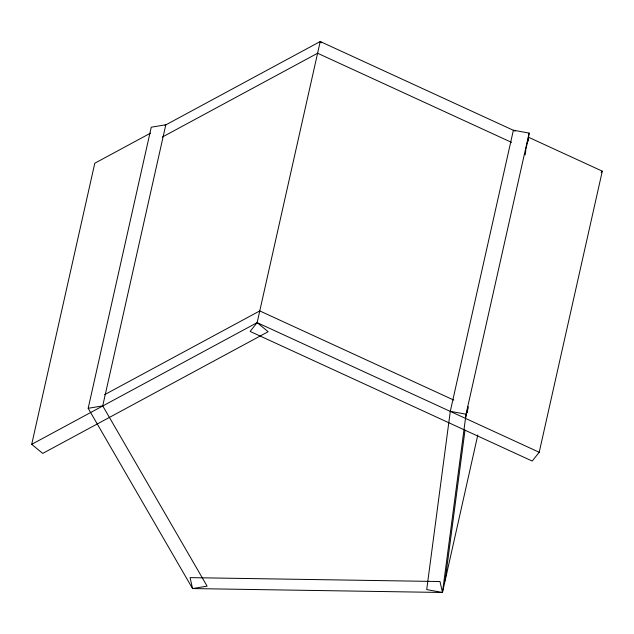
<?xml version="1.0" encoding="UTF-8"?>
<svg xmlns="http://www.w3.org/2000/svg" width="634" height="634" viewBox="0 0 634 634"><rect width="100%" height="100%" fill="white"/><g stroke="black" fill="none" stroke-linecap="round" stroke-linejoin="round"><path stroke-width="0.95" d="M528.059 141.192L529.128 133.1L513.381 130.208L450.291 411.323L426.714 589.58L442.461 592.473L477.798 435.011M442.461 592.473L439.996 581.529L190.081 577.629L192.546 588.566L207.104 586.149L102.724 405.887L165.815 124.779L151.257 127.196L88.174 408.304L192.546 588.566L442.461 592.473L466.038 414.208L529.128 133.1M445.092 580.76L465.015 430.145M467.337 412.544L467.987 407.654M525.174 154.862L525.816 149.973M515.165 131.119L320.225 41.527L257.135 322.635L268.166 331.709L42.732 453.413L31.7 444.339L94.791 163.231L150.496 133.156M465.491 418.392L468.114 406.679M525.951 148.99L528.574 137.285L602.3 171.164L539.209 452.272L532.203 461.061L250.129 331.431L257.135 322.635L539.209 452.272M601.135 172.63L602.3 171.164M164.983 125.334L320.225 41.527L321.692 42.74M162.352 137.047L317.594 53.24L511.583 142.388M104.523 394.736L259.766 310.922L453.746 400.07M31.7 444.339L257.135 322.635M88.174 408.304L102.724 405.887M450.291 411.323L466.038 414.208"/></g></svg>
